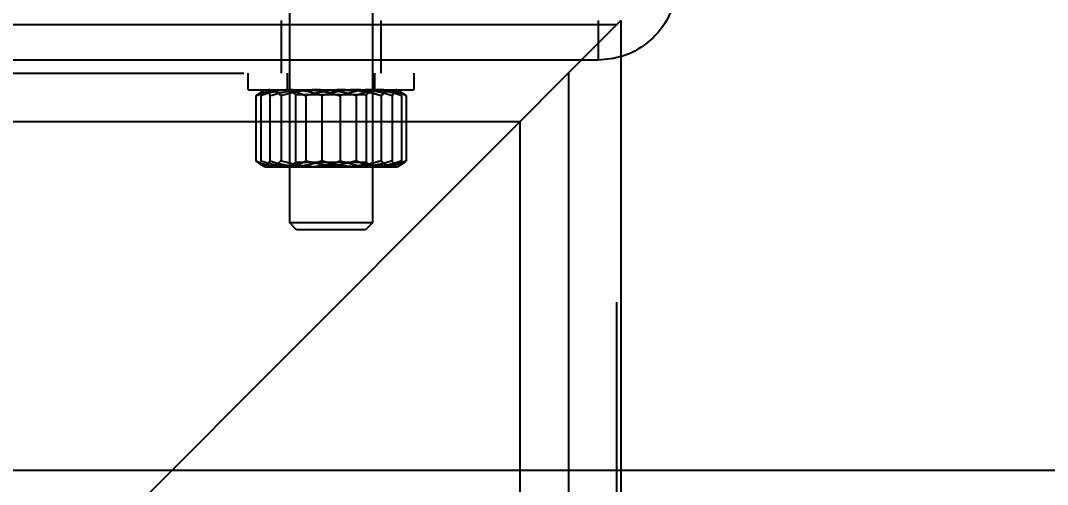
# Model space of a CAD drawing. Header units: metres. Extents: x 0 to 63075, y 0 to 44550.
# Drawn here: x 37222.5 to 37346.5, y 17234.2 to 17290.1 of the extents above; entities that cross this region are included whole.
import ezdxf

# ---------------------------------------------------------------- set-up
doc = ezdxf.new("R2010")
doc.units = ezdxf.units.M
doc.header["$LTSCALE"] = 75
doc.linetypes.add('HIDDEN2', pattern=[4.7625, 3.175, -1.5875])
for name, color, linetype in [('SDM', 7, 'Continuous'), ('SL1', 8, 'Continuous'), ('SL4', 4, 'Continuous'), ('ST1', 7, 'HIDDEN2')]:
    doc.layers.add(name, color=color, linetype=linetype)
doc.styles.add('ROMANS', font='ROMANS.SHX')
doc.dimstyles.new('75___1-75', dxfattribs={"dimscale": 75, "dimtxt": 2.5, "dimasz": 2, "dimexe": 1.5, "dimexo": 1, "dimgap": 0.5, "dimtad": 1, "dimdec": 0, "dimzin": 12, "dimtxsty": 'ROMANS', "dimcen": 0, "dimclrd": 256, "dimclre": 256, "dimclrt": 3, "dimazin": 3, "dimtfac": 1, "dimtdec": 0, "dimtmove": 0, "dimatfit": 0, "dimfxl": 1, "dimlwd": -1, "dimlwe": -1, "dimarcsym": 0})

# ---------------------------------------------------------------- blocks, each defined once
blk = doc.blocks.new('A$C916a30d5')
at = {"layer": 'SL1'}
blk.add_line((478, 6455.53), (7122, 6455.53), dxfattribs=at)
blk = doc.blocks.new('*D27')
at = {"layer": 'Defpoints', "color": 0, "transparency": 16777216}
for p in [(37007.79, 17285.37), (33880.11, 15935.3), (38625.53, 15935.3)]:
    blk.add_point(p, dxfattribs=at)
at = {"layer": 'SDM', "transparency": 16777216}
for p, q in [((36932.79, 17285.37), (33767.61, 17285.37)), ((33880.11, 17135.37), (33880.11, 16085.3)), ((38550.53, 15935.3), (33767.61, 15935.3))]:
    blk.add_line(p, q, dxfattribs=at)
for points in [[(33855.11, 17135.37), (33905.11, 17135.37), (33880.11, 17285.37)], [(33855.11, 16085.3), (33905.11, 16085.3), (33880.11, 15935.3)]]:
    blk.add_solid(points, dxfattribs=at)
at = {"layer": 'SDM', "color": 3, "transparency": 16777216, "insert": (33748.86, 16610.34), "char_height": 187.5, "attachment_point": 5, "rotation": 90, "style": 'ROMANS'}
blk.add_mtext('1350', dxfattribs=at)
blk = doc.blocks.new('A$C542b401d')
at = {"layer": 'SL4'}
for q in [(48, 6.35), (111.5, 1286.5)]:
    blk.add_line((48, 1350), q, dxfattribs=at)
blk.add_arc((50.76, 1354.76), 9.53, 210, 253.1405, dxfattribs=at)
at = {"layer": 'ST1'}
for p, q in [((78, 1354.76), (78, 1325.59)), ((88, 1325.59), (88, 1354.76)), ((48.5, 6.35), (48.5, 1349.5)), ((48.5, 1349.5), (337.5, 1349.5)), ((50.76, 1350), (50.76, 1345.24)), ((77, 1350), (77, 1343.65)), ((89, 1343.65), (89, 1350)), ((50.76, 1345.24), (335.24, 1345.24)), ((54.35, 1343.65), (54.35, 6.35)), ((331.65, 1343.65), (54.35, 1343.65)), ((73, 1343.65), (73, 1341.65)), ((77.75, 1343.65), (77.75, 1341.65)), ((88.25, 1341.65), (88.25, 1343.65)), ((93, 1341.65), (93, 1343.65)), ((93, 1341.65), (73, 1341.65)), ((74.53, 1341.36), (73.93, 1340.94)), ((73.93, 1340.94), (73.93, 1333.06)), ((74.5, 1340.94), (74.5, 1333.06)), ((75, 1341.65), (74.53, 1341.38)), ((75.61, 1340.94), (75.61, 1333.06)), ((76.96, 1340.94), (76.96, 1333.06)), ((78, 1341.65), (78, 1341.62)), ((88, 1341.62), (78, 1341.62)), ((78, 1341.62), (78.75, 1341.1)), ((83.8, 1341.1), (78.75, 1341.1)), ((78.75, 1341.1), (78.75, 1332.88)), ((79.97, 1340.94), (79.97, 1333.06)), ((81.9, 1340.94), (81.9, 1333.06)), ((87.25, 1341.1), (83.8, 1341.1)), ((84.1, 1340.94), (84.1, 1333.06)), ((86.03, 1340.94), (86.03, 1333.06)), ((87.25, 1341.1), (88, 1341.62)), ((87.25, 1332.88), (87.25, 1341.1)), ((88, 1341.62), (88, 1341.65)), ((89.04, 1340.94), (89.04, 1333.06)), ((90.39, 1340.94), (90.39, 1333.06)), ((91.47, 1341.38), (91, 1341.65)), ((91.47, 1341.36), (92.07, 1340.94)), ((91.5, 1340.94), (91.5, 1333.06)), ((92.07, 1340.94), (92.07, 1333.06)), ((60.2, 1337.8), (60.2, 6.35)), ((60.2, 1337.8), (325.8, 1337.8)), ((60.2, 675), (60.2, 1337.8)), ((74.53, 1332.62), (75, 1332.35)), ((76.95, 1332.35), (75, 1332.35)), ((84.51, 1332.35), (76.95, 1332.35)), ((78.75, 1332.88), (78, 1332.35)), ((78.75, 1332.88), (87.25, 1332.88)), ((90.56, 1332.35), (84.51, 1332.35)), ((88, 1332.35), (87.25, 1332.88)), ((91, 1332.35), (90.56, 1332.35)), ((90.94, 1332.35), (91, 1332.35)), ((91, 1332.35), (91.47, 1332.62)), ((78, 1325.59), (88, 1325.59)), ((78, 1325.59), (78.83, 1324.76)), ((87.17, 1324.76), (88, 1325.59)), ((78.83, 1324.76), (87.17, 1324.76))]:
    blk.add_line(p, q, dxfattribs=at)
at = {"layer": 'ST1', "flags": 128}
blk.add_lwpolyline([(48, 1345.65), (48.9, 1345.42), (50.76, 1345.24)], dxfattribs=at)
at = {"layer": 'ST1'}
blk.add_arc((50.76, 1354.76), 9.53, 180, 210, dxfattribs=at)
for points, knots in [([(73.93, 1340.94), (74.42, 1341.14), (75.41, 1341.54), (76.43, 1341.61), (76.95, 1341.65)], [0, 0, 0, 0, 0.495458, 1, 1, 1, 1]), ([(74.5, 1340.94), (74.82, 1341.04), (76.02, 1341.46), (77.27, 1341.57), (78.2, 1341.65)], [0, 0, 0, 0, 0.257551, 1, 1, 1, 1]), ([(75.06, 1341.65), (75.07, 1341.65), (75.17, 1341.64), (75.36, 1341.49), (75.52, 1341.12), (75.61, 1340.94)], [0, 0, 0, 0, 0.070086, 0.530782, 1, 1, 1, 1]), ([(76.96, 1340.94), (76.71, 1341.14), (76.21, 1341.54), (75.7, 1341.61), (75.44, 1341.65)], [0, 0, 0, 0, 0.495458, 1, 1, 1, 1]), ([(75.61, 1340.94), (76.3, 1341.14), (77.69, 1341.54), (79.13, 1341.61), (79.86, 1341.65)], [0, 0, 0, 0, 0.495458, 1, 1, 1, 1]), ([(76.95, 1341.65), (77.02, 1341.65), (77.56, 1341.64), (78.59, 1341.49), (79.51, 1341.12), (79.97, 1340.94)], [0, 0, 0, 0, 0.070086, 0.530782, 1, 1, 1, 1]), ([(76.96, 1340.94), (77.34, 1341.04), (78.82, 1341.46), (80.35, 1341.57), (81.49, 1341.65)], [0, 0, 0, 0, 0.257551, 1, 1, 1, 1]), ([(78.2, 1341.65), (78.54, 1341.64), (79.79, 1341.6), (81, 1341.22), (81.9, 1340.94)], [0, 0, 0, 0, 0.2686336, 1, 1, 1, 1]), ([(79.86, 1341.65), (79.96, 1341.65), (80.72, 1341.64), (82.16, 1341.49), (83.45, 1341.12), (84.1, 1340.94)], [0, 0, 0, 0, 0.070086, 0.530782, 1, 1, 1, 1]), ([(79.97, 1340.94), (80.35, 1341.04), (81.83, 1341.46), (83.37, 1341.57), (84.51, 1341.65)], [0, 0, 0, 0, 0.257551, 1, 1, 1, 1]), ([(81.49, 1341.65), (81.9, 1341.64), (83.44, 1341.6), (84.94, 1341.22), (86.03, 1340.94)], [0, 0, 0, 0, 0.268634, 1, 1, 1, 1]), ([(86.14, 1341.65), (86.04, 1341.65), (85.28, 1341.64), (83.84, 1341.49), (82.55, 1341.12), (81.9, 1340.94)], [0, 0, 0, 0, 0.070086, 0.530782, 1, 1, 1, 1]), ([(84.1, 1340.94), (84.42, 1341.04), (85.62, 1341.46), (86.87, 1341.57), (87.8, 1341.65)], [0, 0, 0, 0, 0.2575513, 1, 1, 1, 1]), ([(84.51, 1341.65), (84.92, 1341.64), (86.46, 1341.6), (87.95, 1341.22), (89.04, 1340.94)], [0, 0, 0, 0, 0.268634, 1, 1, 1, 1]), ([(89.05, 1341.65), (88.98, 1341.65), (88.44, 1341.64), (87.41, 1341.49), (86.49, 1341.12), (86.03, 1340.94)], [0, 0, 0, 0, 0.0700858, 0.5307822, 1, 1, 1, 1]), ([(90.39, 1340.94), (89.7, 1341.14), (88.31, 1341.54), (86.87, 1341.61), (86.14, 1341.65)], [0, 0, 0, 0, 0.495458, 1, 1, 1, 1]), ([(87.8, 1341.65), (88.14, 1341.64), (89.39, 1341.6), (90.6, 1341.22), (91.5, 1340.94)], [0, 0, 0, 0, 0.268634, 1, 1, 1, 1]), ([(89.04, 1340.94), (89.29, 1341.14), (89.79, 1341.54), (90.3, 1341.61), (90.56, 1341.65)], [0, 0, 0, 0, 0.495458, 1, 1, 1, 1]), ([(92.07, 1340.94), (91.58, 1341.14), (90.59, 1341.54), (89.57, 1341.61), (89.05, 1341.65)], [0, 0, 0, 0, 0.495458, 1, 1, 1, 1]), ([(90.94, 1341.65), (90.93, 1341.65), (90.83, 1341.64), (90.64, 1341.49), (90.48, 1341.12), (90.39, 1340.94)], [0, 0, 0, 0, 0.070086, 0.530782, 1, 1, 1, 1]), ([(73.93, 1333.06), (74.42, 1332.86), (75.41, 1332.46), (76.43, 1332.39), (76.95, 1332.35)], [0, 0, 0, 0, 0.495458, 1, 1, 1, 1]), ([(75.44, 1332.35), (75.41, 1332.35), (75.13, 1332.36), (74.62, 1332.51), (74.16, 1332.88), (73.93, 1333.06)], [0, 0, 0, 0, 0.0700858, 0.5307822, 1, 1, 1, 1]), ([(74.5, 1333.06), (74.82, 1332.96), (76.02, 1332.54), (77.27, 1332.43), (78.2, 1332.35)], [0, 0, 0, 0, 0.257551, 1, 1, 1, 1]), ([(75.06, 1332.35), (75.07, 1332.35), (75.17, 1332.36), (75.36, 1332.51), (75.52, 1332.88), (75.61, 1333.06)], [0, 0, 0, 0, 0.070086, 0.530782, 1, 1, 1, 1]), ([(76.96, 1333.06), (76.71, 1332.86), (76.21, 1332.46), (75.7, 1332.39), (75.44, 1332.35)], [0, 0, 0, 0, 0.495458, 1, 1, 1, 1]), ([(75.61, 1333.06), (76.3, 1332.86), (77.69, 1332.46), (79.13, 1332.39), (79.86, 1332.35)], [0, 0, 0, 0, 0.495458, 1, 1, 1, 1]), ([(76.95, 1332.35), (77.02, 1332.35), (77.56, 1332.36), (78.59, 1332.51), (79.51, 1332.88), (79.97, 1333.06)], [0, 0, 0, 0, 0.070086, 0.530782, 1, 1, 1, 1]), ([(76.96, 1333.06), (77.34, 1332.96), (78.82, 1332.54), (80.35, 1332.43), (81.49, 1332.35)], [0, 0, 0, 0, 0.257551, 1, 1, 1, 1]), ([(78.2, 1332.35), (78.54, 1332.36), (79.79, 1332.4), (81, 1332.78), (81.9, 1333.06)], [0, 0, 0, 0, 0.268634, 1, 1, 1, 1]), ([(79.86, 1332.35), (79.96, 1332.35), (80.72, 1332.36), (82.16, 1332.51), (83.45, 1332.88), (84.1, 1333.06)], [0, 0, 0, 0, 0.070086, 0.530782, 1, 1, 1, 1]), ([(79.97, 1333.06), (80.35, 1332.96), (81.83, 1332.54), (83.37, 1332.43), (84.51, 1332.35)], [0, 0, 0, 0, 0.257551, 1, 1, 1, 1]), ([(81.49, 1332.35), (81.9, 1332.36), (83.44, 1332.4), (84.94, 1332.78), (86.03, 1333.06)], [0, 0, 0, 0, 0.268634, 1, 1, 1, 1]), ([(86.14, 1332.35), (86.04, 1332.35), (85.28, 1332.36), (83.84, 1332.51), (82.55, 1332.88), (81.9, 1333.06)], [0, 0, 0, 0, 0.070086, 0.530782, 1, 1, 1, 1]), ([(84.1, 1333.06), (84.42, 1332.96), (85.62, 1332.54), (86.87, 1332.43), (87.8, 1332.35)], [0, 0, 0, 0, 0.257551, 1, 1, 1, 1]), ([(84.51, 1332.35), (84.92, 1332.36), (86.46, 1332.4), (87.95, 1332.78), (89.04, 1333.06)], [0, 0, 0, 0, 0.268634, 1, 1, 1, 1]), ([(89.05, 1332.35), (88.98, 1332.35), (88.44, 1332.36), (87.41, 1332.51), (86.49, 1332.88), (86.03, 1333.06)], [0, 0, 0, 0, 0.070086, 0.530782, 1, 1, 1, 1]), ([(90.39, 1333.06), (89.7, 1332.86), (88.31, 1332.46), (86.87, 1332.39), (86.14, 1332.35)], [0, 0, 0, 0, 0.495458, 1, 1, 1, 1]), ([(87.8, 1332.35), (88.14, 1332.36), (89.39, 1332.4), (90.6, 1332.78), (91.5, 1333.06)], [0, 0, 0, 0, 0.268634, 1, 1, 1, 1]), ([(89.04, 1333.06), (89.29, 1332.86), (89.79, 1332.46), (90.3, 1332.39), (90.56, 1332.35)], [0, 0, 0, 0, 0.495458, 1, 1, 1, 1]), ([(92.07, 1333.06), (91.58, 1332.86), (90.59, 1332.46), (89.57, 1332.39), (89.05, 1332.35)], [0, 0, 0, 0, 0.495458, 1, 1, 1, 1]), ([(90.94, 1332.35), (90.93, 1332.35), (90.83, 1332.36), (90.64, 1332.51), (90.48, 1332.88), (90.39, 1333.06)], [0, 0, 0, 0, 0.070086, 0.530782, 1, 1, 1, 1]), ([(90.56, 1332.35), (90.59, 1332.35), (90.87, 1332.36), (91.38, 1332.51), (91.84, 1332.88), (92.07, 1333.06)], [0, 0, 0, 0, 0.070086, 0.530782, 1, 1, 1, 1])]:
    blk.add_open_spline(points, degree=3, knots=knots, dxfattribs=at)

msp = doc.modelspace()

# ---------------------------------------------------------------- block references
at = {"layer": 'SDM'}
msp.add_blockref('A$C916a30d5', (34950.53, 10780.37), dxfattribs=at)
at = {"layer": 'SDM', "xscale": -1}
msp.add_blockref('A$C542b401d', (37343.03, 15940.14), dxfattribs=at)

# ---------------------------------------------------------------- dimensions: what is measured, and where the dimension line sits
at = {"layer": 'SDM'}
dim = msp.add_linear_dim(base=(33880.11, 15935.3), p1=(37007.79, 17285.37), p2=(38625.53, 15935.3), angle=90, dimstyle='75___1-75', dxfattribs=at)
dim.commit()
dim.dimension.update_dxf_attribs({"geometry": '*D27', "text_midpoint": (33748.86, 16610.34)})

doc.saveas('drawing.dxf')
